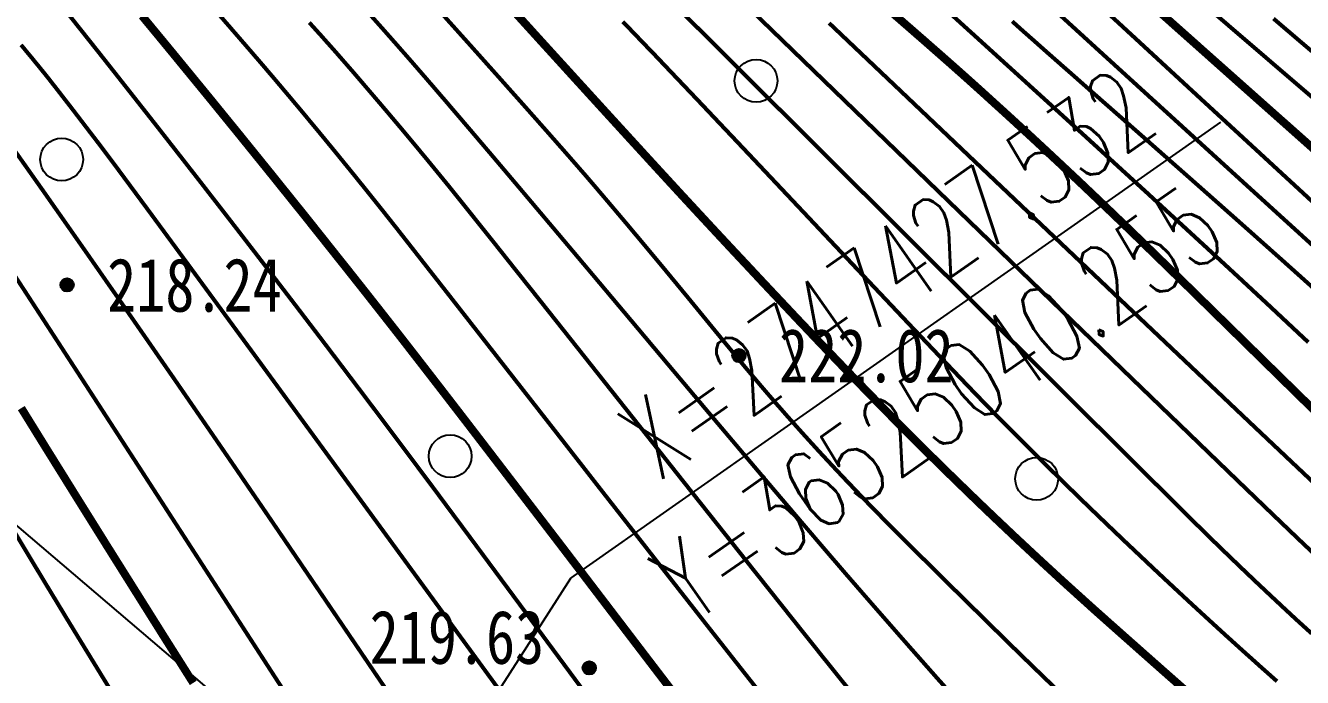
# Model space of a CAD drawing. Extents: x 36524600 to 36525730, y 2746759 to 2747713.
# Drawn here: x 36525044.22 to 36525068.11, y 2747447.72 to 2747459.91 of the extents above; entities that cross this region are included whole.
import ezdxf
from ezdxf.enums import TextEntityAlignment as Align

# ---------------------------------------------------------------- set-up
doc = ezdxf.new("R2010")
doc.units = 0
doc.header["$LTSCALE"] = 1000
doc.header["$MEASUREMENT"] = 0
for name, color, linetype in [('0-规划道路', 4, 'Continuous'), ('DGX', 251, 'Continuous'), ('DIM_COOR', 3, 'Continuous'), ('GCD', 252, 'Continuous'), ('PP-DX-PT', 251, 'Continuous'), ('PUB_TEXT', 7, 'Continuous'), ('ZBTZ', 3, 'Continuous')]:
    doc.layers.add(name, color=color, linetype=linetype)
doc.styles.add('_TCH_DIM', font='SIMPLEX', dxfattribs={"bigfont": 'GBCBIG'})
doc.styles.add('正等线体', font='宋体.shx', dxfattribs={"bigfont": '@@gbcbig.shx'})

# ---------------------------------------------------------------- blocks, each defined once
blk = doc.blocks.new('gc326')
blk.add_circle((0, 0), 0.8)
blk = doc.blocks.new('gc200')
h = blk.add_hatch(color=256)
edge = h.paths.add_edge_path()
edge.add_arc((0, 0), 0.25, 0, 360)
blk.add_circle((0, 0), 0.25)
blk = doc.blocks.new('dxt')
at = {"layer": 'DGX', "color": 253, "linetype": 'Continuous', "flags": 128}
for points, const_width in [([(36525044.017, 2747450.443), (36525044.217, 2747450.109), (36525044.418, 2747449.775), (36525044.619, 2747449.442), (36525044.821, 2747449.109), (36525045.023, 2747448.776), (36525045.251, 2747448.403), (36525045.53, 2747447.948), (36525045.859, 2747447.411)], 0.075), ([(36525044.144, 2747452.757), (36525044.622, 2747451.985), (36525044.959, 2747451.444), (36525045.224, 2747451.018), (36525045.49, 2747450.593), (36525045.756, 2747450.167), (36525046.023, 2747449.742), (36525046.29, 2747449.317), (36525046.557, 2747448.892), (36525046.824, 2747448.467), (36525047.092, 2747448.043), (36525047.36, 2747447.619)], 0.15), ([(36525043.488, 2747456.051), (36525044.255, 2747454.876), (36525045.209, 2747453.408), (36525046.352, 2747451.647), (36525047.683, 2747449.593), (36525049.202, 2747447.246), (36525050.91, 2747444.606)], 0.075), ([(36525043.951, 2747457.669), (36525044.263, 2747457.228), (36525044.548, 2747456.825), (36525044.804, 2747456.46), (36525045.047, 2747456.114), (36525045.289, 2747455.768), (36525045.531, 2747455.422), (36525045.772, 2747455.076), (36525046.014, 2747454.73), (36525046.255, 2747454.383), (36525046.496, 2747454.036), (36525046.736, 2747453.689), (36525046.977, 2747453.342), (36525047.217, 2747452.994), (36525047.456, 2747452.647), (36525047.696, 2747452.299), (36525047.935, 2747451.951), (36525048.174, 2747451.603), (36525048.412, 2747451.254), (36525048.651, 2747450.906), (36525048.942, 2747450.479), (36525049.338, 2747449.897), (36525049.839, 2747449.16), (36525050.446, 2747448.267), (36525051.158, 2747447.219)], 0.075), ([(36525044.139, 2747459.548), (36525044.194, 2747459.482), (36525044.249, 2747459.415), (36525044.304, 2747459.349), (36525044.359, 2747459.283), (36525044.413, 2747459.216), (36525044.468, 2747459.15), (36525044.522, 2747459.083), (36525044.576, 2747459.016), (36525044.64, 2747458.937), (36525044.722, 2747458.832), (36525044.823, 2747458.703), (36525044.943, 2747458.548), (36525045.082, 2747458.369), (36525045.239, 2747458.164), (36525045.415, 2747457.934), (36525045.61, 2747457.68), (36525045.939, 2747457.241), (36525046.516, 2747456.461), (36525047.34, 2747455.34), (36525048.414, 2747453.877), (36525049.735, 2747452.072), (36525051.305, 2747449.925), (36525053.123, 2747447.437)], 0.075), ([(36525045.012, 2747460.138), (36525045.337, 2747459.729), (36525045.622, 2747459.37), (36525045.886, 2747459.036), (36525046.149, 2747458.702), (36525046.412, 2747458.368), (36525046.675, 2747458.034), (36525046.937, 2747457.699), (36525047.199, 2747457.364), (36525047.461, 2747457.028), (36525047.722, 2747456.692), (36525047.983, 2747456.356), (36525048.243, 2747456.02), (36525048.503, 2747455.683), (36525048.762, 2747455.346), (36525049.021, 2747455.009), (36525049.28, 2747454.671), (36525049.538, 2747454.333), (36525049.796, 2747453.995), (36525050.053, 2747453.656), (36525050.31, 2747453.317), (36525050.567, 2747452.978), (36525050.823, 2747452.638), (36525051.079, 2747452.298), (36525051.334, 2747451.958), (36525051.589, 2747451.617), (36525051.844, 2747451.277), (36525052.145, 2747450.871), (36525052.541, 2747450.338), (36525053.032, 2747449.675), (36525053.617, 2747448.885), (36525054.297, 2747447.965), (36525055.071, 2747446.918)], 0.075), ([(36525046.402, 2747460.09), (36525046.703, 2747459.726), (36525047.004, 2747459.361), (36525047.303, 2747458.996), (36525047.603, 2747458.631), (36525047.901, 2747458.265), (36525048.2, 2747457.898), (36525048.497, 2747457.531), (36525048.794, 2747457.164), (36525049.09, 2747456.796), (36525049.386, 2747456.428), (36525049.681, 2747456.059), (36525049.975, 2747455.689), (36525050.269, 2747455.32), (36525050.563, 2747454.949), (36525050.855, 2747454.578), (36525051.177, 2747454.168), (36525051.558, 2747453.678), (36525051.998, 2747453.11), (36525052.498, 2747452.462), (36525053.056, 2747451.735), (36525053.674, 2747450.929), (36525054.351, 2747450.045), (36525055.087, 2747449.081), (36525055.82, 2747448.121), (36525056.487, 2747447.249)], 0.15), ([(36525057.993, 2747447.4), (36525057.73, 2747447.733), (36525057.409, 2747448.14), (36525057.03, 2747448.622), (36525056.595, 2747449.177), (36525056.101, 2747449.807), (36525055.551, 2747450.511), (36525054.942, 2747451.289), (36525054.277, 2747452.142), (36525053.618, 2747452.985), (36525053.031, 2747453.736), (36525052.516, 2747454.395), (36525052.072, 2747454.963), (36525051.7, 2747455.437), (36525051.4, 2747455.82), (36525051.172, 2747456.111), (36525051.015, 2747456.309), (36525050.894, 2747456.462), (36525050.772, 2747456.614), (36525050.651, 2747456.766), (36525050.529, 2747456.917), (36525050.407, 2747457.069), (36525050.284, 2747457.22), (36525050.161, 2747457.371), (36525050.038, 2747457.522), (36525049.915, 2747457.672), (36525049.791, 2747457.823), (36525049.667, 2747457.973), (36525049.543, 2747458.122), (36525049.419, 2747458.272), (36525049.294, 2747458.421), (36525049.169, 2747458.57), (36525049.043, 2747458.719), (36525048.91, 2747458.877), (36525048.76, 2747459.053), (36525048.594, 2747459.247), (36525048.411, 2747459.459), (36525048.212, 2747459.689), (36525047.997, 2747459.937), (36525047.765, 2747460.203)], 0.075), ([(36525049.532, 2747459.965), (36525049.606, 2747459.883), (36525049.682, 2747459.799), (36525049.758, 2747459.715), (36525049.834, 2747459.629), (36525049.912, 2747459.542), (36525049.99, 2747459.454), (36525050.069, 2747459.365), (36525050.152, 2747459.269), (36525050.244, 2747459.164), (36525050.345, 2747459.048), (36525050.454, 2747458.921), (36525050.572, 2747458.783), (36525050.699, 2747458.635), (36525050.834, 2747458.477), (36525050.978, 2747458.308), (36525051.126, 2747458.133), (36525051.274, 2747457.958), (36525051.421, 2747457.782), (36525051.567, 2747457.606), (36525051.713, 2747457.43), (36525051.858, 2747457.253), (36525052.003, 2747457.076), (36525052.148, 2747456.899), (36525052.331, 2747456.671), (36525052.592, 2747456.345), (36525052.931, 2747455.921), (36525053.347, 2747455.397), (36525053.842, 2747454.775), (36525054.415, 2747454.053), (36525055.065, 2747453.233), (36525055.793, 2747452.315), (36525056.524, 2747451.392), (36525057.184, 2747450.561), (36525057.771, 2747449.821), (36525058.287, 2747449.173), (36525058.731, 2747448.615), (36525059.103, 2747448.149), (36525059.403, 2747447.775), (36525059.631, 2747447.492)], 0.075), ([(36525061.448, 2747447.518), (36525061.266, 2747447.721), (36525061.058, 2747447.957), (36525060.822, 2747448.224), (36525060.559, 2747448.523), (36525060.269, 2747448.854), (36525059.952, 2747449.217), (36525059.593, 2747449.63), (36525059.18, 2747450.11), (36525058.713, 2747450.656), (36525058.19, 2747451.27), (36525057.613, 2747451.951), (36525056.981, 2747452.698), (36525056.294, 2747453.513), (36525055.553, 2747454.395), (36525054.816, 2747455.271), (36525054.143, 2747456.069), (36525053.534, 2747456.79), (36525052.99, 2747457.433), (36525052.509, 2747457.998), (36525052.092, 2747458.486), (36525051.739, 2747458.896), (36525051.451, 2747459.228), (36525051.194, 2747459.521), (36525050.936, 2747459.813), (36525050.677, 2747460.104)], 0.075), ([(36525063.47, 2747447.538), (36525063.316, 2747447.686), (36525063.14, 2747447.856), (36525062.942, 2747448.048), (36525062.723, 2747448.261), (36525062.482, 2747448.497), (36525062.22, 2747448.755), (36525061.936, 2747449.034), (36525061.651, 2747449.314), (36525061.387, 2747449.574), (36525061.145, 2747449.814), (36525060.923, 2747450.034), (36525060.722, 2747450.234), (36525060.542, 2747450.414), (36525060.383, 2747450.574), (36525060.244, 2747450.713), (36525060.117, 2747450.843), (36525059.989, 2747450.974), (36525059.863, 2747451.104), (36525059.737, 2747451.236), (36525059.611, 2747451.368), (36525059.486, 2747451.5), (36525059.361, 2747451.633), (36525059.237, 2747451.766), (36525059.113, 2747451.899), (36525058.99, 2747452.033), (36525058.867, 2747452.168), (36525058.745, 2747452.303), (36525058.623, 2747452.439), (36525058.502, 2747452.574), (36525058.382, 2747452.711), (36525058.261, 2747452.848), (36525058.135, 2747452.994), (36525057.994, 2747453.158), (36525057.839, 2747453.341), (36525057.671, 2747453.541), (36525057.489, 2747453.76), (36525057.293, 2747453.997), (36525057.083, 2747454.252), (36525056.86, 2747454.525), (36525056.629, 2747454.807), (36525056.397, 2747455.088), (36525056.165, 2747455.369), (36525055.932, 2747455.649), (36525055.698, 2747455.929), (36525055.464, 2747456.208), (36525055.229, 2747456.486), (36525054.993, 2747456.764), (36525054.728, 2747457.074), (36525054.404, 2747457.446), (36525054.022, 2747457.88), (36525053.581, 2747458.378), (36525053.082, 2747458.938), (36525052.525, 2747459.561), (36525051.909, 2747460.247)], 0.075), ([(36525066.007, 2747447.404), (36525065.546, 2747447.81), (36525065.14, 2747448.169), (36525064.787, 2747448.482), (36525064.488, 2747448.747), (36525064.243, 2747448.965), (36525064.052, 2747449.137), (36525063.888, 2747449.285), (36525063.724, 2747449.433), (36525063.56, 2747449.582), (36525063.397, 2747449.732), (36525063.235, 2747449.881), (36525063.072, 2747450.032), (36525062.911, 2747450.182), (36525062.749, 2747450.333), (36525062.588, 2747450.485), (36525062.427, 2747450.637), (36525062.267, 2747450.789), (36525062.107, 2747450.942), (36525061.948, 2747451.095), (36525061.789, 2747451.249), (36525061.63, 2747451.403), (36525061.472, 2747451.557), (36525061.314, 2747451.712), (36525061.156, 2747451.867), (36525060.999, 2747452.023), (36525060.842, 2747452.179), (36525060.686, 2747452.335), (36525060.53, 2747452.492), (36525060.375, 2747452.649), (36525060.22, 2747452.807), (36525060.065, 2747452.965), (36525059.911, 2747453.124), (36525059.756, 2747453.282), (36525059.603, 2747453.441), (36525059.449, 2747453.6), (36525059.296, 2747453.76), (36525059.142, 2747453.919), (36525058.99, 2747454.079), (36525058.828, 2747454.25), (36525058.647, 2747454.44), (36525058.448, 2747454.652), (36525058.23, 2747454.883), (36525057.993, 2747455.135), (36525057.738, 2747455.408), (36525057.464, 2747455.7), (36525057.171, 2747456.014), (36525056.845, 2747456.365), (36525056.47, 2747456.77), (36525056.046, 2747457.231), (36525055.574, 2747457.746), (36525055.053, 2747458.316), (36525054.483, 2747458.941), (36525053.865, 2747459.62), (36525053.198, 2747460.354)], 0.15), ([(36525055.397, 2747459.981), (36525055.597, 2747459.774), (36525055.796, 2747459.566), (36525055.996, 2747459.359), (36525056.22, 2747459.123), (36525056.496, 2747458.833), (36525056.824, 2747458.488), (36525057.203, 2747458.087), (36525057.634, 2747457.632), (36525058.116, 2747457.121), (36525058.649, 2747456.556), (36525059.234, 2747455.935), (36525059.817, 2747455.317), (36525060.343, 2747454.76), (36525060.812, 2747454.264), (36525061.226, 2747453.828), (36525061.583, 2747453.454), (36525061.883, 2747453.14), (36525062.127, 2747452.887), (36525062.315, 2747452.694), (36525062.475, 2747452.532), (36525062.635, 2747452.371), (36525062.795, 2747452.21), (36525062.956, 2747452.049), (36525063.117, 2747451.889), (36525063.279, 2747451.729), (36525063.441, 2747451.569), (36525063.603, 2747451.409), (36525063.767, 2747451.249), (36525063.933, 2747451.087), (36525064.103, 2747450.922), (36525064.276, 2747450.756), (36525064.451, 2747450.588), (36525064.63, 2747450.417), (36525064.811, 2747450.244), (36525064.996, 2747450.07), (36525065.18, 2747449.896), (36525065.36, 2747449.726), (36525065.537, 2747449.56), (36525065.71, 2747449.399), (36525065.88, 2747449.241), (36525066.046, 2747449.087), (36525066.209, 2747448.937), (36525066.368, 2747448.791), (36525066.525, 2747448.647), (36525066.683, 2747448.503), (36525066.841, 2747448.36), (36525066.999, 2747448.217), (36525067.158, 2747448.075), (36525067.317, 2747447.932), (36525067.476, 2747447.791), (36525067.635, 2747447.649)], 0.075), ([(36525068.282, 2747448.544), (36525068.14, 2747448.673), (36525068.011, 2747448.79), (36525067.897, 2747448.896), (36525067.79, 2747448.995), (36525067.683, 2747449.095), (36525067.576, 2747449.195), (36525067.469, 2747449.295), (36525067.363, 2747449.395), (36525067.256, 2747449.495), (36525067.15, 2747449.596), (36525067.044, 2747449.697), (36525066.938, 2747449.798), (36525066.833, 2747449.899), (36525066.727, 2747450.001), (36525066.622, 2747450.102), (36525066.517, 2747450.204), (36525066.412, 2747450.306), (36525066.307, 2747450.408), (36525066.203, 2747450.511), (36525065.998, 2747450.713), (36525065.593, 2747451.115), (36525064.988, 2747451.716), (36525064.183, 2747452.516), (36525063.178, 2747453.517), (36525061.972, 2747454.716), (36525060.566, 2747456.115), (36525058.96, 2747457.714), (36525057.355, 2747459.311), (36525055.953, 2747460.707)], 0.075), ([(36525068.301, 2747450.058), (36525068.032, 2747450.313), (36525067.557, 2747450.768), (36525066.875, 2747451.424), (36525065.987, 2747452.281), (36525064.892, 2747453.337), (36525063.591, 2747454.594), (36525062.083, 2747456.052), (36525060.369, 2747457.71), (36525058.659, 2747459.364), (36525057.166, 2747460.808)], 0.075), ([(36525059.257, 2747459.955), (36525060.551, 2747458.727), (36525062.029, 2747457.323), (36525063.518, 2747455.91), (36525064.842, 2747454.654), (36525066.004, 2747453.553), (36525067.001, 2747452.608), (36525067.836, 2747451.819), (36525068.506, 2747451.187)], 0.075), ([(36525068.724, 2747452.331), (36525068.105, 2747452.937), (36525067.484, 2747453.545), (36525066.923, 2747454.095), (36525066.421, 2747454.586), (36525065.979, 2747455.019), (36525065.596, 2747455.392), (36525065.272, 2747455.707), (36525065.008, 2747455.964), (36525064.804, 2747456.161), (36525064.629, 2747456.329), (36525064.454, 2747456.497), (36525064.279, 2747456.664), (36525064.103, 2747456.831), (36525063.927, 2747456.998), (36525063.75, 2747457.164), (36525063.573, 2747457.33), (36525063.396, 2747457.495), (36525063.219, 2747457.66), (36525063.041, 2747457.825), (36525062.862, 2747457.989), (36525062.684, 2747458.153), (36525062.505, 2747458.316), (36525062.325, 2747458.479), (36525062.146, 2747458.642), (36525061.966, 2747458.804), (36525061.772, 2747458.978), (36525061.551, 2747459.174), (36525061.302, 2747459.393), (36525061.026, 2747459.635), (36525060.723, 2747459.899), (36525060.393, 2747460.186)], 0.15), ([(36525062.682, 2747459.988), (36525062.781, 2747459.899), (36525062.88, 2747459.81), (36525062.998, 2747459.706), (36525063.152, 2747459.57), (36525063.341, 2747459.402), (36525063.567, 2747459.203), (36525063.829, 2747458.973), (36525064.126, 2747458.71), (36525064.46, 2747458.417), (36525064.83, 2747458.092), (36525065.214, 2747457.754), (36525065.591, 2747457.421), (36525065.962, 2747457.094), (36525066.325, 2747456.773), (36525066.682, 2747456.457), (36525067.032, 2747456.147), (36525067.374, 2747455.842), (36525067.71, 2747455.543), (36525068.052, 2747455.237), (36525068.412, 2747454.914)], 0.075), ([(36525064.256, 2747460.341), (36525065.063, 2747459.598), (36525066.002, 2747458.731), (36525067.075, 2747457.743), (36525068.148, 2747456.754), (36525069.088, 2747455.887)], 0.075), ([(36525065.713, 2747460.782), (36525066.845, 2747459.81), (36525068.13, 2747458.708), (36525069.413, 2747457.609)], 0.075), ([(36525061.449, 2747460.201), (36525061.943, 2747459.753), (36525062.43, 2747459.311), (36525062.91, 2747458.875), (36525063.384, 2747458.444), (36525063.85, 2747458.019), (36525064.31, 2747457.599), (36525064.763, 2747457.184), (36525065.199, 2747456.786), (36525065.605, 2747456.412), (36525065.984, 2747456.064), (36525066.334, 2747455.742), (36525066.656, 2747455.445), (36525066.95, 2747455.173), (36525067.215, 2747454.927), (36525067.452, 2747454.707), (36525067.686, 2747454.488), (36525067.942, 2747454.248), (36525068.221, 2747453.987)], 0.075), ([(36525063.26, 2747460.394), (36525063.77, 2747459.928), (36525064.39, 2747459.362), (36525065.122, 2747458.695), (36525065.965, 2747457.927), (36525066.918, 2747457.058), (36525067.879, 2747456.184), (36525068.743, 2747455.398)], 0.075), ([(36525064.813, 2747460.72), (36525065.72, 2747459.912), (36525066.767, 2747458.981), (36525067.952, 2747457.929), (36525069.135, 2747456.879)], 0.15), ([(36525067.57, 2747460.039), (36525067.784, 2747459.856), (36525068.024, 2747459.651), (36525068.289, 2747459.426)], 0.075)]:
    blk.add_lwpolyline(points, dxfattribs=dict(at, const_width=const_width))
at = {"layer": 'PP-DX-PT', "color": 253, "linetype": 'Continuous'}
for p in [(36525045, 2747455.06, 218.24), (36525057.57, 2747453.74, 222.02), (36525054.77, 2747447.9, 219.63)]:
    blk.add_point(p, dxfattribs=at)
at = {"layer": 'PP-DX-PT', "color": 253}
for p in [(36525045, 2747455.06, 218.245), (36525057.57, 2747453.74, 222.02), (36525054.77, 2747447.9, 219.629)]:
    blk.add_point(p, dxfattribs=at)
at = {"layer": 'GCD', "color": 253, "linetype": 'Continuous'}
ref = blk.add_blockref('gc200', (36525045, 2747455.06, 218.245), dxfattribs=dict(at, xscale=0.5, yscale=0.5, zscale=0.5))
ref.add_attrib('height', '218.24', dxfattribs={"linetype": 'Continuous', "height": 1, "style": '正等线体', "width": 0.8}).set_placement((36525045.75, 2747455.06, 218.245), align=Align.MIDDLE_LEFT)
ref = blk.add_blockref('gc200', (36525057.57, 2747453.74, 222.02), dxfattribs=dict(at, xscale=0.5, yscale=0.5, zscale=0.5))
ref.add_attrib('height', '222.02', dxfattribs={"linetype": 'Continuous', "height": 1, "style": '正等线体', "width": 0.8}).set_placement((36525058.32, 2747453.74, 222.02), align=Align.MIDDLE_LEFT)
ref = blk.add_blockref('gc200', (36525054.77, 2747447.9, 219.629), dxfattribs=dict(at, xscale=0.5, yscale=0.5, zscale=0.5))
ref.add_attrib('height', '219.63', dxfattribs={"linetype": 'Continuous', "height": 1, "style": '正等线体', "width": 0.8}).set_placement((36525050.661, 2747448.476, 219.629), align=Align.MIDDLE_LEFT)
at = {"layer": 'ZBTZ', "color": 253, "linetype": 'Continuous', "xscale": 0.5, "yscale": 0.5}
for p in [(36525057.889, 2747458.875, 243.204), (36525044.899, 2747457.404, 235.815), (36525052.168, 2747451.859, 234.671), (36525063.139, 2747451.436, 237.621)]:
    blk.add_blockref('gc326', p, dxfattribs=at)

msp = doc.modelspace()

# ---------------------------------------------------------------- linework, layer by layer
at = {"layer": '0-规划道路', "color": 4}
msp.add_line((36525031.492, 2747461.254), (36525079.657, 2747420.259), dxfattribs=at)
at = {"layer": 'DIM_COOR', "color": 3}
for p, q in [((36525054.423, 2747449.576), (36525066.582, 2747458.102)), ((36525040.255, 2747427.532), (36525054.423, 2747449.576))]:
    msp.add_line(p, q, dxfattribs=at)

# ---------------------------------------------------------------- block references
msp.add_blockref('dxt', (0, 0))

# ---------------------------------------------------------------- texts
at = {"layer": 'PUB_TEXT', "style": '_TCH_DIM', "width": 0.705882}
for s, p in [('X=2747427.532', (36525056.046, 2747451.355)), ('Y=36525040.255', (36525056.684, 2747448.704))]:
    msp.add_text(s, height=1.4875, rotation=35.0367, dxfattribs=at).set_placement(p)

doc.saveas('drawing.dxf')
